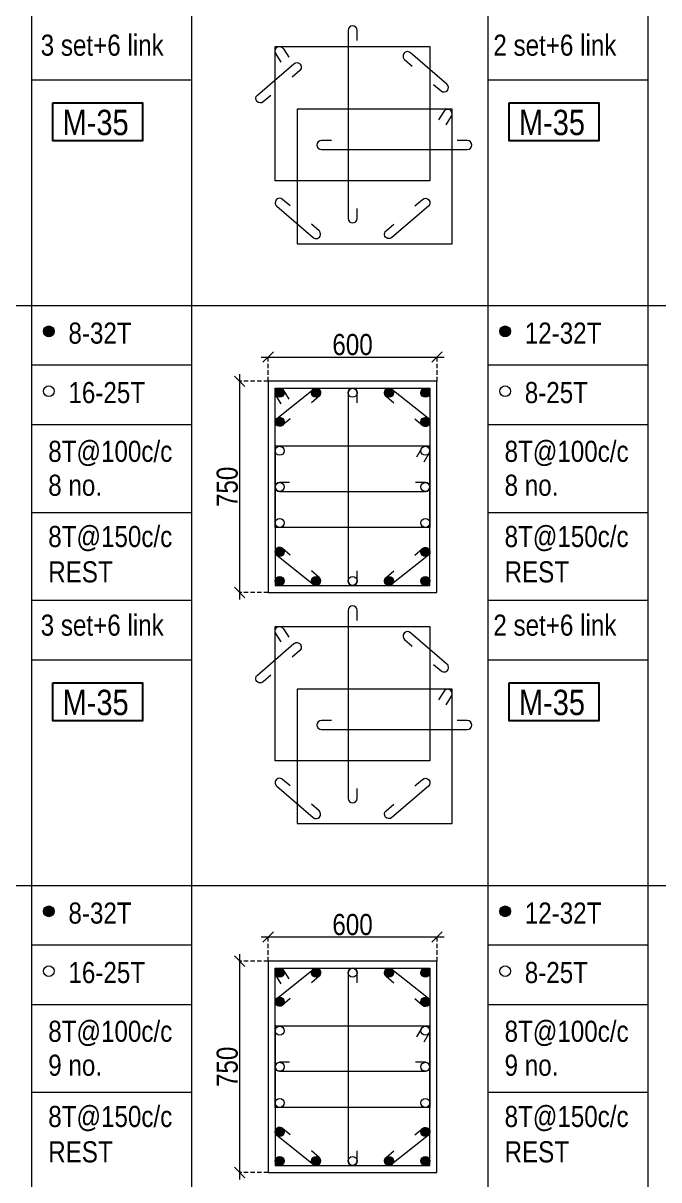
# Model space of a CAD drawing. Header units: millimetres. Extents: x 1112055 to 3390982, y -148532 to 766891.
# Drawn here: x 2311969 to 2321002, y 528654 to 545089 of the extents above; entities that cross this region are included whole.
import ezdxf
from ezdxf.enums import TextEntityAlignment as Align

# ---------------------------------------------------------------- set-up
doc = ezdxf.new("R2010")
doc.units = ezdxf.units.MM
doc.header["$PDMODE"] = 35
doc.header["$PDSIZE"] = -25
doc.linetypes.add('DASHED2', pattern=[0.375, 0.25, -0.125])
doc.linetypes.add('Hidden', pattern=[9.525, 6.35, -3.175])
for name, color, linetype, lineweight in [('B COL. SIZE DIM', 220, 'Continuous', 25), ('B COLSCH', 204, 'Continuous', 20), ('B COLUMN', 1, 'Hidden', 9), ('B STEEL', 34, 'Continuous', 15)]:
    doc.layers.add(name, color=color, linetype=linetype, lineweight=lineweight)
doc.layers.add('B TEXT', color=7, linetype='Continuous')
doc.styles.add('dim inside', font='romans.shx', dxfattribs={"width": 0.8, "height": 125})
doc.styles.add('SWINC', font='swissc.ttf')
doc.dimstyles.new('dim inside', dxfattribs={"dimtxt": 125, "dimasz": 100, "dimexe": 0, "dimexo": 0, "dimgap": 10, "dimtad": 0, "dimdec": 0, "dimzin": 0, "dimdsep": 46, "dimtxsty": 'dim inside', "dimblk": 'SMALL', "dimcen": 0.09, "dimadec": 0, "dimazin": 0, "dimtfac": 1, "dimtdec": 0, "dimtofl": 0, "dimtmove": 0, "dimatfit": 3, "dimfxl": 1, "dimtolj": 1, "dimtzin": 0, "dimarcsym": 2})

# ---------------------------------------------------------------- blocks, each defined once
blk = doc.blocks.new('_Oblique')
at = {"color": 0, "linetype": 'ByBlock', "lineweight": -2}
blk.add_line((-0.5, -0.5), (0.5, 0.5), dxfattribs=at)
blk = doc.blocks.new('*D3360')
at = {"layer": 'B COL. SIZE DIM', "color": 250, "lineweight": 9, "ltscale": 250, "transparency": 16777216}
blk.add_line((2315350, 532105), (2317950, 532105), dxfattribs=at)
at = {"layer": 'B COL. SIZE DIM', "color": 250, "linetype": 'DASHED2', "lineweight": 9, "ltscale": 250, "transparency": 16777216}
for p, q in [((2315450, 531760), (2315450, 532105)), ((2317850, 531760), (2317850, 532105))]:
    blk.add_line(p, q, dxfattribs=at)
at = {"layer": 'Defpoints', "color": 0, "transparency": 16777216}
for p in [(2317850, 532105), (2315450, 531760), (2317850, 531760)]:
    blk.add_point(p, dxfattribs=at)
at = {"layer": 'B COL. SIZE DIM', "color": 250, "lineweight": 9, "transparency": 16777216, "xscale": 150, "yscale": 150, "zscale": 150, "rotation": 180}
blk.add_blockref('_Oblique', (2315450, 532105), dxfattribs=at)
at = {"layer": 'B COL. SIZE DIM', "color": 250, "lineweight": 9, "transparency": 16777216, "xscale": 150, "yscale": 150, "zscale": 150}
blk.add_blockref('_Oblique', (2317850, 532105), dxfattribs=at)
at = {"layer": 'B COL. SIZE DIM', "color": 6, "transparency": 16777216, "insert": (2316650, 532280), "char_height": 300, "attachment_point": 5, "style": 'SWINC'}
blk.add_mtext('\\A1;600', dxfattribs=at)
blk = doc.blocks.new('*D3361')
at = {"layer": 'B COL. SIZE DIM', "color": 250, "lineweight": 9, "ltscale": 250, "transparency": 16777216}
blk.add_line((2315046, 531860), (2315046, 528660), dxfattribs=at)
at = {"layer": 'B COL. SIZE DIM', "color": 250, "linetype": 'DASHED2', "lineweight": 9, "ltscale": 250, "transparency": 16777216}
for p, q in [((2315450, 531760), (2315046, 531760)), ((2315450, 528760), (2315046, 528760))]:
    blk.add_line(p, q, dxfattribs=at)
at = {"layer": 'Defpoints', "color": 0, "transparency": 16777216}
for p in [(2315450, 531760), (2315046, 528760), (2315450, 528760)]:
    blk.add_point(p, dxfattribs=at)
at = {"layer": 'B COL. SIZE DIM', "color": 250, "lineweight": 9, "transparency": 16777216, "xscale": 150, "yscale": 150, "zscale": 150}
for p, rotation in [((2315046, 531760), 90), ((2315046, 528760), 270)]:
    blk.add_blockref('_Oblique', p, dxfattribs=dict(at, rotation=rotation))
at = {"layer": 'B COL. SIZE DIM', "color": 6, "transparency": 16777216, "insert": (2314871, 530260), "char_height": 300, "attachment_point": 5, "rotation": 90, "style": 'SWINC'}
blk.add_mtext('\\A1;750', dxfattribs=at)
blk = doc.blocks.new('*D3362')
at = {"layer": 'B COL. SIZE DIM', "color": 250, "lineweight": 9, "ltscale": 250, "transparency": 16777216}
blk.add_line((2315350, 540345), (2317950, 540345), dxfattribs=at)
at = {"layer": 'B COL. SIZE DIM', "color": 250, "linetype": 'DASHED2', "lineweight": 9, "ltscale": 250, "transparency": 16777216}
for p, q in [((2315450, 540000), (2315450, 540345)), ((2317850, 540000), (2317850, 540345))]:
    blk.add_line(p, q, dxfattribs=at)
at = {"layer": 'Defpoints', "color": 0, "transparency": 16777216}
for p in [(2317850, 540345), (2315450, 540000), (2317850, 540000)]:
    blk.add_point(p, dxfattribs=at)
at = {"layer": 'B COL. SIZE DIM', "color": 250, "lineweight": 9, "transparency": 16777216, "xscale": 150, "yscale": 150, "zscale": 150, "rotation": 180}
blk.add_blockref('_Oblique', (2315450, 540345), dxfattribs=at)
at = {"layer": 'B COL. SIZE DIM', "color": 250, "lineweight": 9, "transparency": 16777216, "xscale": 150, "yscale": 150, "zscale": 150}
blk.add_blockref('_Oblique', (2317850, 540345), dxfattribs=at)
at = {"layer": 'B COL. SIZE DIM', "color": 6, "transparency": 16777216, "insert": (2316650, 540520), "char_height": 300, "attachment_point": 5, "style": 'SWINC'}
blk.add_mtext('\\A1;600', dxfattribs=at)
blk = doc.blocks.new('*D3363')
at = {"layer": 'B COL. SIZE DIM', "color": 250, "lineweight": 9, "ltscale": 250, "transparency": 16777216}
blk.add_line((2315046, 540100), (2315046, 536900), dxfattribs=at)
at = {"layer": 'B COL. SIZE DIM', "color": 250, "linetype": 'DASHED2', "lineweight": 9, "ltscale": 250, "transparency": 16777216}
for p, q in [((2315450, 540000), (2315046, 540000)), ((2315450, 537000), (2315046, 537000))]:
    blk.add_line(p, q, dxfattribs=at)
at = {"layer": 'Defpoints', "color": 0, "transparency": 16777216}
for p in [(2315450, 540000), (2315046, 537000), (2315450, 537000)]:
    blk.add_point(p, dxfattribs=at)
at = {"layer": 'B COL. SIZE DIM', "color": 250, "lineweight": 9, "transparency": 16777216, "xscale": 150, "yscale": 150, "zscale": 150}
for p, rotation in [((2315046, 540000), 90), ((2315046, 537000), 270)]:
    blk.add_blockref('_Oblique', p, dxfattribs=dict(at, rotation=rotation))
at = {"layer": 'B COL. SIZE DIM', "color": 6, "transparency": 16777216, "insert": (2314871, 538500), "char_height": 300, "attachment_point": 5, "rotation": 90, "style": 'SWINC'}
blk.add_mtext('\\A1;750', dxfattribs=at)

msp = doc.modelspace()

# ---------------------------------------------------------------- hatches: boundary and pattern name
at = {"layer": 'B STEEL', "lineweight": 9, "ltscale": 0.5}
h = msp.add_hatch(color=34, dxfattribs=at)
edge = h.paths.add_edge_path()
edge.add_arc((2312334.7, 540709.4), 76.8, 0, 360)
h = msp.add_hatch(color=34, dxfattribs=at)
edge = h.paths.add_edge_path()
edge.add_arc((2318818.7, 540709.4), 76.8, 0, 360)
h = msp.add_hatch(color=34, dxfattribs=at)
edge = h.paths.add_edge_path()
edge.add_arc((2315613.9, 539836.2), 64, 0, 360)
at = {"layer": 'B STEEL', "lineweight": 30}
h = msp.add_hatch(color=34, dxfattribs=at)
edge = h.paths.add_edge_path()
edge.add_arc((2316131.9, 539836.2), 64, 0, 360)
h = msp.add_hatch(color=34, dxfattribs=at)
edge = h.paths.add_edge_path()
edge.add_arc((2317167.9, 539836.2), 64, 0, 360)
at = {"layer": 'B STEEL', "lineweight": 9, "ltscale": 0.5}
h = msp.add_hatch(color=34, dxfattribs=at)
edge = h.paths.add_edge_path()
edge.add_arc((2317685.8, 539836.2), 64, 180, 540, ccw=False)
at = {"layer": 'B STEEL', "lineweight": 30}
h = msp.add_hatch(color=34, dxfattribs=at)
edge = h.paths.add_edge_path()
edge.add_arc((2315613.9, 539424.2), 64, 0, 360)
h = msp.add_hatch(color=34, dxfattribs=at)
edge = h.paths.add_edge_path()
edge.add_arc((2317685.8, 539424.2), 64, 0, 360)
h = msp.add_hatch(color=34, dxfattribs=at)
edge = h.paths.add_edge_path()
edge.add_arc((2315613.9, 537576.2), 64, 0, 360)
h = msp.add_hatch(color=34, dxfattribs=at)
edge = h.paths.add_edge_path()
edge.add_arc((2317685.8, 537576.2), 64, 0, 360)
at = {"layer": 'B STEEL', "lineweight": 9, "ltscale": 0.5}
h = msp.add_hatch(color=34, dxfattribs=at)
edge = h.paths.add_edge_path()
edge.add_arc((2315613.9, 537164.2), 64, 0, 360, ccw=False)
at = {"layer": 'B STEEL', "lineweight": 30}
h = msp.add_hatch(color=34, dxfattribs=at)
edge = h.paths.add_edge_path()
edge.add_arc((2316131.9, 537164.2), 64, 0, 360)
h = msp.add_hatch(color=34, dxfattribs=at)
edge = h.paths.add_edge_path()
edge.add_arc((2317167.9, 537164.2), 64, 0, 360)
at = {"layer": 'B STEEL', "lineweight": 9, "ltscale": 0.5}
h = msp.add_hatch(color=34, dxfattribs=at)
edge = h.paths.add_edge_path()
edge.add_arc((2317685.8, 537164.2), 64, -180, 180)
h = msp.add_hatch(color=34, dxfattribs=at)
edge = h.paths.add_edge_path()
edge.add_arc((2312334.7, 532469.5), 76.8, 0, 360)
h = msp.add_hatch(color=34, dxfattribs=at)
edge = h.paths.add_edge_path()
edge.add_arc((2318818.7, 532469.5), 76.8, 0, 360)
h = msp.add_hatch(color=34, dxfattribs=at)
edge = h.paths.add_edge_path()
edge.add_arc((2315613.9, 531596.3), 64, 0, 360)
at = {"layer": 'B STEEL', "lineweight": 30}
h = msp.add_hatch(color=34, dxfattribs=at)
edge = h.paths.add_edge_path()
edge.add_arc((2316131.9, 531596.3), 64, 0, 360)
h = msp.add_hatch(color=34, dxfattribs=at)
edge = h.paths.add_edge_path()
edge.add_arc((2317167.9, 531596.3), 64, 0, 360)
at = {"layer": 'B STEEL', "lineweight": 9, "ltscale": 0.5}
h = msp.add_hatch(color=34, dxfattribs=at)
edge = h.paths.add_edge_path()
edge.add_arc((2317685.8, 531596.3), 64, 180, 540, ccw=False)
at = {"layer": 'B STEEL', "lineweight": 30}
h = msp.add_hatch(color=34, dxfattribs=at)
edge = h.paths.add_edge_path()
edge.add_arc((2315613.9, 531184.3), 64, 0, 360)
h = msp.add_hatch(color=34, dxfattribs=at)
edge = h.paths.add_edge_path()
edge.add_arc((2317685.8, 531184.3), 64, 0, 360)
h = msp.add_hatch(color=34, dxfattribs=at)
edge = h.paths.add_edge_path()
edge.add_arc((2315613.9, 529336.4), 64, 0, 360)
h = msp.add_hatch(color=34, dxfattribs=at)
edge = h.paths.add_edge_path()
edge.add_arc((2317685.8, 529336.4), 64, 0, 360)
at = {"layer": 'B STEEL', "lineweight": 9, "ltscale": 0.5}
h = msp.add_hatch(color=34, dxfattribs=at)
edge = h.paths.add_edge_path()
edge.add_arc((2315613.9, 528924.4), 64, 0, 360, ccw=False)
at = {"layer": 'B STEEL', "lineweight": 30}
h = msp.add_hatch(color=34, dxfattribs=at)
edge = h.paths.add_edge_path()
edge.add_arc((2316131.9, 528924.4), 64, 0, 360)
h = msp.add_hatch(color=34, dxfattribs=at)
edge = h.paths.add_edge_path()
edge.add_arc((2317167.9, 528924.4), 64, 0, 360)
at = {"layer": 'B STEEL', "lineweight": 9, "ltscale": 0.5}
h = msp.add_hatch(color=34, dxfattribs=at)
edge = h.paths.add_edge_path()
edge.add_arc((2317685.8, 528924.4), 64, -180, 180)

# ---------------------------------------------------------------- linework, layer by layer
at = {"layer": 'B COLSCH', "color": 250, "lineweight": 0}
for p, q in [((2312088.4, 565797.2), (2312088.4, 516358.1)), ((2314362.8, 565797.2), (2314362.8, 507483)), ((2318572.4, 565797.2), (2318572.4, 516358.1)), ((2320846.8, 565797.2), (2320846.8, 507483)), ((2312088.4, 544283), (2314362.8, 544283)), ((2318572.4, 544283), (2320846.8, 544283)), ((2210905.9, 541077.7), (2340021.1, 541077.7)), ((2312088.4, 540232.7), (2314362.8, 540232.7)), ((2318572.4, 540232.7), (2320846.8, 540232.7)), ((2312088.4, 539387.7), (2314362.8, 539387.7)), ((2318572.4, 539387.7), (2320846.8, 539387.7)), ((2312088.4, 538137.9), (2314362.8, 538137.9)), ((2318572.4, 538137.9), (2320846.8, 538137.9)), ((2312088.4, 536888.1), (2314362.8, 536888.1)), ((2318572.4, 536888.1), (2320846.8, 536888.1)), ((2312088.4, 536043.2), (2314362.8, 536043.2)), ((2318572.4, 536043.2), (2320846.8, 536043.2)), ((2210905.9, 532837.8), (2340021.1, 532837.8)), ((2312088.4, 531992.8), (2314362.8, 531992.8)), ((2318572.4, 531992.8), (2320846.8, 531992.8)), ((2312088.4, 531147.8), (2314362.8, 531147.8)), ((2318572.4, 531147.8), (2320846.8, 531147.8)), ((2312088.4, 529898.1), (2314362.8, 529898.1)), ((2318572.4, 529898.1), (2320846.8, 529898.1))]:
    msp.add_line(p, q, dxfattribs=at)
at = {"layer": 'B COLUMN', "color": 1, "linetype": 'ByBlock', "lineweight": 20}
for points in [[(2315449.9, 537000.2), (2317849.9, 537000.2), (2317849.9, 540000.2), (2315449.9, 540000.2)], [(2315449.9, 528760.3), (2317849.9, 528760.3), (2317849.9, 531760.4), (2315449.9, 531760.4)]]:
    msp.add_lwpolyline(points, close=True, dxfattribs=at)
at = {"layer": 'B STEEL', "color": 34, "lineweight": 9, "ltscale": 0.5}
for points in [[(2316713.9, 544842.5), (2316713.9, 544985.1, 1), (2316585.8, 544985.1), (2316585.8, 542313.2, 1), (2316713.9, 542313.2), (2316713.9, 542455.8)], [(2315634.1, 544536), (2315559.4, 544657.5, -1), (2315668.4, 544724.6), (2315743.2, 544603.1)], [(2317798.9, 544218.5), (2317907.1, 544125.5, 1), (2317990.6, 544222.6), (2317472.6, 544667.9, 1), (2317389.1, 544570.8), (2317497.3, 544477.8)], [(2315489.8, 544062.8), (2315381.7, 543969.8, -1), (2315298.2, 544066.9), (2315816.2, 544512.2, -1), (2315899.6, 544415.1), (2315791.5, 544322.1)], [(2317980.4, 543645.4), (2318055.1, 543766.8, 1), (2317946.1, 543834), (2317871.3, 543712.5)], [(2316350.7, 543419.1), (2316208, 543419.1, 1), (2316208, 543291.1), (2318280, 543291.1, 1), (2318280, 543419.1), (2318137.3, 543419.1)], [(2315763.8, 542491.3), (2315655.6, 542584.3, 1), (2315572.2, 542487.2), (2316090.1, 542041.9, 1), (2316173.6, 542139), (2316065.4, 542231.9)], [(2317535.9, 542491.3), (2317644.1, 542584.3, -1), (2317727.6, 542487.2), (2317209.6, 542041.9, -1), (2317126.1, 542139), (2317234.3, 542231.9)], [(2315634.1, 539681.2), (2315559.4, 539802.6, -1), (2315668.4, 539869.7), (2315743.2, 539748.3)], [(2315763.8, 539468.6), (2315655.6, 539375.6, -1), (2315572.2, 539472.7), (2316090.1, 539884.7, -1), (2316173.6, 539787.6), (2316065.4, 539694.6)], [(2316713.9, 539693.5), (2316713.9, 539836.2, 1), (2316585.8, 539836.2), (2316585.8, 537164.2, 1), (2316713.9, 537164.2), (2316713.9, 537306.9)], [(2317535.9, 539468.6), (2317644.1, 539375.6, 1), (2317727.6, 539472.7), (2317209.6, 539884.7, 1), (2317126.1, 539787.6), (2317234.3, 539694.6)], [(2317665.6, 538857.2), (2317740.4, 538978.6, 1), (2317631.3, 539045.7), (2317556.6, 538924.3)], [(2315756.5, 538564.2), (2315613.9, 538564.2, 1), (2315613.9, 538436.2), (2317685.8, 538436.2, 1), (2317685.8, 538564.2), (2317543.2, 538564.2)], [(2315763.8, 537531.8), (2315655.6, 537624.7, 1), (2315572.2, 537527.7), (2316090.1, 537115.7, 1), (2316173.6, 537212.8), (2316065.4, 537305.7)], [(2317535.9, 537531.8), (2317644.1, 537624.7, -1), (2317727.6, 537527.7), (2317209.6, 537115.7, -1), (2317126.1, 537212.8), (2317234.3, 537305.7)], [(2316713.9, 536602.6), (2316713.9, 536745.3, 1), (2316585.8, 536745.3), (2316585.8, 534073.3, 1), (2316713.9, 534073.3), (2316713.9, 534216)], [(2315634.1, 536296.2), (2315559.4, 536417.7, -1), (2315668.4, 536484.8), (2315743.2, 536363.3)], [(2317798.9, 535978.6), (2317907.1, 535885.6, 1), (2317990.6, 535982.7), (2317472.6, 536428, 1), (2317389.1, 536331), (2317497.3, 536238)], [(2315489.8, 535822.9), (2315381.7, 535729.9, -1), (2315298.2, 535827), (2315816.2, 536272.4, -1), (2315899.6, 536175.3), (2315791.5, 536082.3)], [(2317980.4, 535405.5), (2318055.1, 535527, 1), (2317946.1, 535594.1), (2317871.3, 535472.6)], [(2316350.7, 535179.3), (2316208, 535179.3, 1), (2316208, 535051.2), (2318280, 535051.2, 1), (2318280, 535179.3), (2318137.3, 535179.3)], [(2315763.8, 534251.4), (2315655.6, 534344.4, 1), (2315572.2, 534247.3), (2316090.1, 533802, 1), (2316173.6, 533899.1), (2316065.4, 533992.1)], [(2317535.9, 534251.4), (2317644.1, 534344.4, -1), (2317727.6, 534247.3), (2317209.6, 533802, -1), (2317126.1, 533899.1), (2317234.3, 533992.1)], [(2315634.1, 531441.3), (2315559.4, 531562.8, -1), (2315668.4, 531629.9), (2315743.2, 531508.4)], [(2315763.8, 531228.8), (2315655.6, 531135.8, -1), (2315572.2, 531232.9), (2316090.1, 531644.9, -1), (2316173.6, 531547.8), (2316065.4, 531454.8)], [(2316713.9, 531453.7), (2316713.9, 531596.3, 1), (2316585.8, 531596.3), (2316585.8, 528924.4, 1), (2316713.9, 528924.4), (2316713.9, 529067)], [(2317535.9, 531228.8), (2317644.1, 531135.8, 1), (2317727.6, 531232.9), (2317209.6, 531644.9, 1), (2317126.1, 531547.8), (2317234.3, 531454.8)], [(2317665.6, 530617.3), (2317740.4, 530738.8, 1), (2317631.3, 530805.9), (2317556.6, 530684.4)], [(2315756.5, 530324.4), (2315613.9, 530324.4, 1), (2315613.9, 530196.3), (2317685.8, 530196.3, 1), (2317685.8, 530324.4), (2317543.2, 530324.4)], [(2315763.8, 529291.9), (2315655.6, 529384.9, 1), (2315572.2, 529287.8), (2316090.1, 528875.8, 1), (2316173.6, 528972.9), (2316065.4, 529065.9)], [(2317535.9, 529291.9), (2317644.1, 529384.9, -1), (2317727.6, 529287.8), (2317209.6, 528875.8, -1), (2317126.1, 528972.9), (2317234.3, 529065.9)]]:
    msp.add_lwpolyline(points, format="xyb", dxfattribs=at)
for points in [[(2317749.9, 542845.7), (2315549.9, 542845.7), (2315549.9, 544755.1), (2317749.9, 544755.1)], [(2318064.6, 543864.4), (2315864.6, 543864.4), (2315864.6, 541955.1), (2318064.6, 541955.1)], [(2317749.9, 537924.2), (2315549.9, 537924.2), (2315549.9, 539900.2), (2317749.9, 539900.2)], [(2317749.9, 539076.2), (2315549.9, 539076.2), (2315549.9, 537100.2), (2317749.9, 537100.2)], [(2317749.9, 534605.9), (2315549.9, 534605.9), (2315549.9, 536515.2), (2317749.9, 536515.2)], [(2318064.6, 535624.6), (2315864.6, 535624.6), (2315864.6, 533715.2), (2318064.6, 533715.2)], [(2317749.9, 529684.3), (2315549.9, 529684.3), (2315549.9, 531660.4), (2317749.9, 531660.4)], [(2317749.9, 530836.4), (2315549.9, 530836.4), (2315549.9, 528860.3), (2317749.9, 528860.3)]]:
    msp.add_lwpolyline(points, close=True, dxfattribs=at)
for centre, radius in [((2312334.7, 540709.4), 76.8), ((2318818.7, 540709.4), 76.8), ((2312334.7, 539859.1), 76.8), ((2315613.9, 539836.2), 64), ((2316131.9, 539836.2), 64), ((2316649.9, 539836.2), 64), ((2317167.9, 539836.2), 64), ((2317685.8, 539836.2), 64), ((2318818.7, 539859.1), 76.8), ((2315613.9, 539424.2), 64), ((2317685.8, 539424.2), 64), ((2315613.9, 539012.2), 64), ((2317685.8, 539012.2), 64), ((2315613.9, 538500.2), 64), ((2317685.8, 538500.2), 64), ((2315613.9, 537988.2), 64), ((2317685.8, 537988.2), 64), ((2315613.9, 537576.2), 64), ((2317685.8, 537576.2), 64), ((2315613.9, 537164.2), 64), ((2316131.9, 537164.2), 64), ((2316649.9, 537164.2), 64), ((2317167.9, 537164.2), 64), ((2317685.8, 537164.2), 64), ((2312334.7, 532469.5), 76.8), ((2318818.7, 532469.5), 76.8), ((2312334.7, 531619.3), 76.8), ((2315613.9, 531596.3), 64), ((2316131.9, 531596.3), 64), ((2316649.9, 531596.3), 64), ((2317167.9, 531596.3), 64), ((2317685.8, 531596.3), 64), ((2318818.7, 531619.3), 76.8), ((2315613.9, 531184.3), 64), ((2317685.8, 531184.3), 64), ((2315613.9, 530772.3), 64), ((2317685.8, 530772.3), 64), ((2315613.9, 530260.4), 64), ((2317685.8, 530260.4), 64), ((2315613.9, 529748.4), 64), ((2317685.8, 529748.4), 64), ((2315613.9, 529336.4), 64), ((2317685.8, 529336.4), 64), ((2315613.9, 528924.4), 64), ((2316131.9, 528924.4), 64), ((2316649.9, 528924.4), 64), ((2317167.9, 528924.4), 64), ((2317685.8, 528924.4), 64)]:
    msp.add_circle(centre, radius, dxfattribs=at)
at = {"layer": 'B TEXT', "color": 1}
for points in [[(2312392.1, 543954), (2313666.7, 543954), (2313666.7, 543416), (2312392.1, 543416)], [(2318876, 543954), (2320150.6, 543954), (2320150.6, 543416), (2318876, 543416)], [(2312392.1, 535714.1), (2313666.7, 535714.1), (2313666.7, 535176.1), (2312392.1, 535176.1)], [(2318876, 535714.1), (2320150.6, 535714.1), (2320150.6, 535176.1), (2318876, 535176.1)]]:
    msp.add_lwpolyline(points, close=True, dxfattribs=at)

# ---------------------------------------------------------------- texts
at = {"layer": 'B TEXT', "style": 'SWINC'}
for s, p in [('3 set+6 link', (2312218.8, 544625.5)), ('2 set+6 link', (2318650.6, 544625.5)), ('8-32T', (2312613.2, 540534.8)), ('12-32T', (2319097.2, 540534.8)), ('16-25T', (2312613.2, 539689.8)), ('8-25T', (2319097.2, 539689.8)), ('8T@100c/c', (2312326.3, 538855)), ('8T@100c/c', (2318810.2, 538855)), ('8 no.', (2312326.3, 538373.2)), ('8 no.', (2318810.2, 538373.2)), ('8T@150c/c', (2312326.3, 537645.1)), ('8T@150c/c', (2318810.2, 537645.1)), ('REST', (2312326.3, 537142.7)), ('REST', (2318810.2, 537142.7)), ('3 set+6 link', (2312218.8, 536385.7)), ('2 set+6 link', (2318650.6, 536385.7)), ('8-32T', (2312613.2, 532295)), ('12-32T', (2319097.2, 532295)), ('16-25T', (2312613.2, 531450)), ('8-25T', (2319097.2, 531450)), ('8T@100c/c', (2312326.3, 530615.1)), ('8T@100c/c', (2318810.2, 530615.1)), ('9 no.', (2312326.3, 530133.4)), ('9 no.', (2318810.2, 530133.4)), ('8T@150c/c', (2312326.3, 529405.2)), ('8T@150c/c', (2318810.2, 529405.2)), ('REST', (2312326.3, 528902.8)), ('REST', (2318810.2, 528902.8))]:
    msp.add_text(s, height=300, dxfattribs=at).set_placement(p)
at = {"layer": 'B TEXT', "color": 1, "style": 'SWINC'}
for p in [(2312529.4, 543389.4), (2319013.4, 543389.4), (2312529.4, 535149.6), (2319013.4, 535149.6)]:
    msp.add_text('M-35', height=360, dxfattribs=at).set_placement(p, align=Align.BOTTOM_LEFT)

# ---------------------------------------------------------------- dimensions: what is measured, and where the dimension line sits
at = {"layer": 'B COL. SIZE DIM', "color": 250, "ltscale": 250}
for base, p1, p2, picture, middle in [((2317849.9, 540345.2), (2315449.9, 540000.2), (2317849.9, 540000.2), '*D3362', (2316649.9, 540520.2)), ((2317849.9, 532105.3), (2315449.9, 531760.4), (2317849.9, 531760.4), '*D3360', (2316649.9, 532280.3))]:
    dim = msp.add_linear_dim(base=base, p1=p1, p2=p2, dimstyle='dim inside', override={"dimtxt": 300, "dimasz": 150, "dimgap": 25, "dimtad": 3, "dimlfac": 0.25, "dimtxsty": 'SWINC', "dimblk1": 'Oblique', "dimblk2": 'Oblique', "dimsah": 1, "dimdle": 100, "dimclrd": 250, "dimclre": 250, "dimclrt": 6, "dimfxl": 1000, "dimlwd": 9, "dimlwe": 9}, dxfattribs=at)
    dim.commit()
    dim.dimension.update_dxf_attribs({"geometry": picture, "text_midpoint": middle})
for base, p1, p2, picture, middle in [((2315046, 537000.2), (2315449.9, 540000.2), (2315449.9, 537000.2), '*D3363', (2314871, 538500.2)), ((2315046, 528760.3), (2315449.9, 531760.4), (2315449.9, 528760.3), '*D3361', (2314871, 530260.4))]:
    dim = msp.add_linear_dim(base=base, p1=p1, p2=p2, angle=90, dimstyle='dim inside', override={"dimtxt": 300, "dimasz": 150, "dimgap": 25, "dimtad": 3, "dimlfac": 0.25, "dimtxsty": 'SWINC', "dimblk1": 'Oblique', "dimblk2": 'Oblique', "dimsah": 1, "dimdle": 100, "dimclrd": 250, "dimclre": 250, "dimclrt": 6, "dimfxl": 1000, "dimlwd": 9, "dimlwe": 9}, dxfattribs=at)
    dim.commit()
    dim.dimension.update_dxf_attribs({"geometry": picture, "text_midpoint": middle})

doc.saveas('drawing.dxf')
